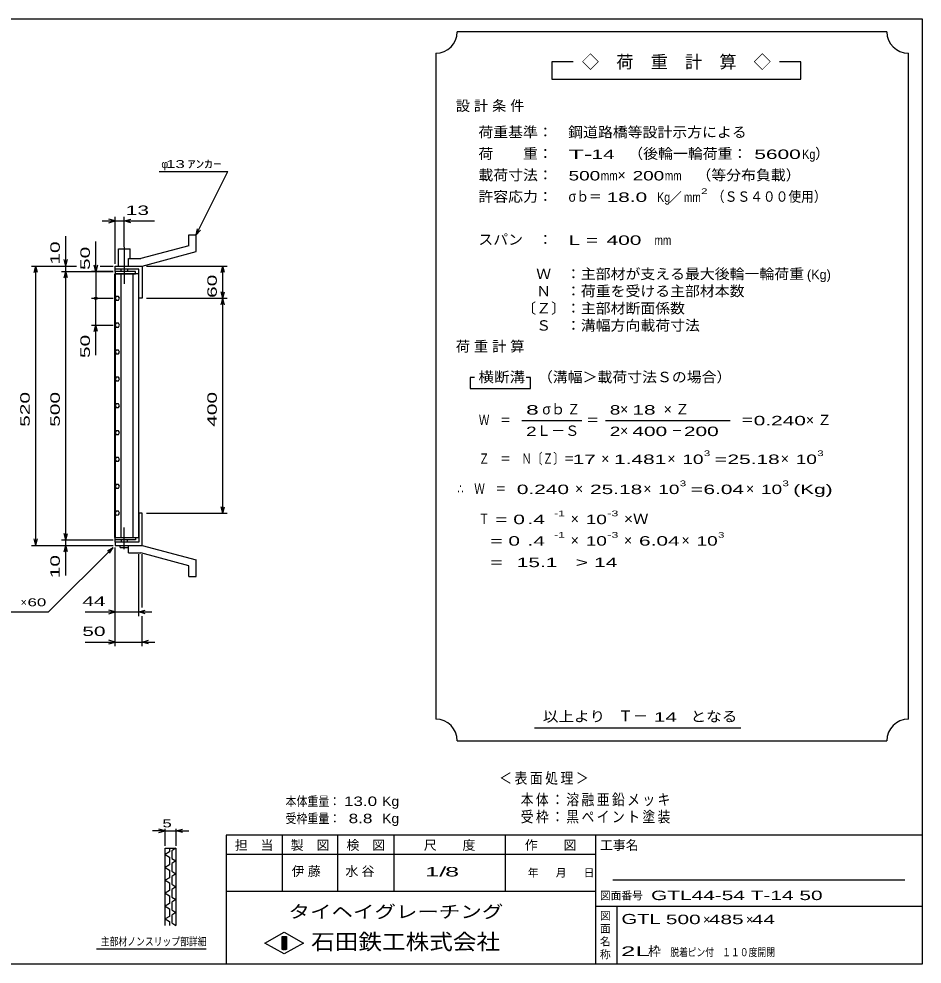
# Model space of a CAD drawing. Units: millimetres, scale not verified. Extents: x -1456 to 1385, y -1026 to 843.
# Drawn here: x -297 to 1385, y -917 to 843 of the extents above; entities that cross this region are included whole.
import ezdxf
from ezdxf.enums import TextEntityAlignment as Align

# ---------------------------------------------------------------- set-up
doc = ezdxf.new("R2010")
doc.units = ezdxf.units.MM
doc.header["$LTSCALE"] = 8
doc.linetypes.add('LONG_DASHED_DOTTED', pattern=[15.25, 12, -1.5, 0.25, -1.5])
for name, color, linetype, lineweight in [('0_2', 150, 'Continuous', 25), ('16', 3, 'Continuous', 25), ('19', 6, 'Continuous', 25), ('22', 4, 'Continuous', 25), ('24', 2, 'Continuous', 25), ('32', 4, 'Continuous', 25)]:
    doc.layers.add(name, color=color, linetype=linetype, lineweight=lineweight)
doc.styles.add('ベクトル', font='')
doc.styles.get('ベクトル').set_extended_font_data('ベクトル')

msp = doc.modelspace()

# ---------------------------------------------------------------- linework, layer by layer
at = {"layer": '0_2'}
for p, q in [((-1383.2, 842.8), (1384.8, 842.8)), ((1384.8, 842.8), (1384.8, -917.2)), ((1384.8, -677.2), (88.8, -677.2)), ((88.8, -677.2), (88.8, -917.2)), ((192.8, -677.2), (192.8, -781.2)), ((296.8, -781.2), (296.8, -677.2)), ((400.8, -677.2), (400.8, -781.2)), ((608.8, -781.2), (608.8, -677.2)), ((776.8, -677.2), (776.8, -917.2)), ((776.8, -713.2), (88.8, -713.2)), ((1352.8, -761.2), (808.8, -761.2)), ((88.8, -781.2), (776.8, -781.2)), ((776.8, -809.2), (1384.8, -809.2)), ((816.8, -917.2), (816.8, -809.2)), ((160.8, -878), (196.8, -858)), ((196.8, -858), (232.8, -878)), ((196.8, -898), (160.8, -878)), ((192.8, -866), (200.8, -866)), ((192.8, -890), (192.8, -866)), ((192.8, -866), (194.4, -866)), ((194.4, -866), (194.4, -890)), ((196, -890), (196, -866)), ((196, -866), (197.6, -866)), ((232.8, -878), (196.8, -898)), ((197.6, -866), (197.6, -890)), ((199.2, -890), (199.2, -866)), ((199.2, -866), (200.8, -866)), ((200.8, -866), (200.8, -890)), ((200.8, -866), (200.8, -890)), ((200.8, -890), (192.8, -890)), ((194.4, -890), (196, -890)), ((197.6, -890), (199.2, -890)), ((1384.8, -917.2), (-1383.2, -917.2))]:
    msp.add_line(p, q, dxfattribs=at)
at = {"layer": '16'}
for p, q in [((-80, 372.5), (-118, 372.5)), ((-118, 372.5), (-118, 368)), ((-80, 368), (-80, 372.5)), ((-118.7, -123), (-118.7, 368)), ((-118.7, 368), (-118, 368)), ((-118, 368), (-80, 368)), ((-118, 368), (-118, -123)), ((-74, 368), (-118, 368)), ((-107.5, 368), (-107.5, -123)), ((-84.5, -123), (-84.5, 368)), ((-74, -123), (-74, 368)), ((-116.024, 325.95), (-118, 322.472)), ((-118, 322.472), (-115.976, 319.022)), ((-112.024, 325.978), (-116.024, 325.95)), ((-115.976, 319.022), (-111.976, 319.05)), ((-110, 322.5), (-112.024, 325.978)), ((-111.976, 319.05), (-110, 322.528)), ((-116.024, 275.95), (-118, 272.472)), ((-118, 272.472), (-115.976, 269.022)), ((-112.024, 275.978), (-116.024, 275.95)), ((-115.976, 269.022), (-111.976, 269.05)), ((-110, 272.5), (-112.024, 275.978)), ((-111.976, 269.05), (-110, 272.528)), ((-116.024, 225.95), (-118, 222.472)), ((-118, 222.472), (-115.976, 219.022)), ((-112.024, 225.978), (-116.024, 225.95)), ((-115.976, 219.022), (-111.976, 219.05)), ((-110, 222.5), (-112.024, 225.978)), ((-111.976, 219.05), (-110, 222.528)), ((-116.024, 175.95), (-118, 172.472)), ((-118, 172.472), (-115.976, 169.022)), ((-112.024, 175.978), (-116.024, 175.95)), ((-115.976, 169.022), (-111.976, 169.05)), ((-110, 172.5), (-112.024, 175.978)), ((-111.976, 169.05), (-110, 172.528)), ((-116.024, 125.95), (-118, 122.472)), ((-112.024, 125.978), (-116.024, 125.95)), ((-110, 122.5), (-112.024, 125.978)), ((-118, 122.472), (-115.976, 119.022)), ((-115.976, 119.022), (-111.976, 119.05)), ((-111.976, 119.05), (-110, 122.528)), ((-116.024, 75.95), (-118, 72.472)), ((-118, 72.472), (-115.976, 69.022)), ((-112.024, 75.978), (-116.024, 75.95)), ((-110, 72.5), (-112.024, 75.978)), ((-111.976, 69.05), (-110, 72.528)), ((-115.976, 69.022), (-111.976, 69.05)), ((-116.024, 25.95), (-118, 22.472)), ((-118, 22.472), (-115.976, 19.022)), ((-112.024, 25.978), (-116.024, 25.95)), ((-115.976, 19.022), (-111.976, 19.05)), ((-110, 22.5), (-112.024, 25.978)), ((-111.976, 19.05), (-110, 22.528)), ((-116.024, -24.05), (-118, -27.528)), ((-118, -27.528), (-115.976, -30.978)), ((-112.024, -24.022), (-116.024, -24.05)), ((-115.976, -30.978), (-111.976, -30.95)), ((-110, -27.5), (-112.024, -24.022)), ((-111.976, -30.95), (-110, -27.472)), ((-116.024, -74.05), (-118, -77.528)), ((-118, -77.528), (-115.976, -80.978)), ((-112.024, -74.022), (-116.024, -74.05)), ((-115.976, -80.978), (-111.976, -80.95)), ((-110, -77.5), (-112.024, -74.022)), ((-111.976, -80.95), (-110, -77.472)), ((-118, -123), (-118.7, -123)), ((-118, -123), (-80, -123)), ((-118, -127.5), (-118, -123)), ((-118, -123), (-74, -123)), ((-80, -123), (-80, -127.5)), ((-80, -127.5), (-118, -127.5))]:
    msp.add_line(p, q, dxfattribs=at)
at = {"layer": '19'}
for p, q in [((19, 440.5), (33, 440.5)), ((19, 420.5), (19, 440.5)), ((33, 409.5), (33, 440.5)), ((-112, 382.5), (-112, 414.5)), ((-112, 414.5), (-90, 414.5)), ((-90, 396.5), (-90, 414.5)), ((19, 420.5), (-70, 396.5)), ((-68, 382.5), (33, 409.5)), ((-93, 396.5), (-70, 396.5)), ((-93, 382.5), (-93, 396.5)), ((-118, 372.5), (-118, 382.5)), ((-118, 376.5), (-118, 382.5)), ((-118, 382.5), (-69, 382.5)), ((-74, 376.5), (-118, 376.5)), ((-107, 372.5), (-107, 376.5)), ((-95, 376.5), (-95, 372.5)), ((-93, 382.5), (-68, 382.5)), ((-74, 322.5), (-74, 376.5)), ((-69, 382.5), (-68, 381.5)), ((-68, 381.5), (-68, 322.5)), ((-68, 322.5), (-74, 322.5)), ((-68, -77.5), (-74, -77.5)), ((-74, -77.5), (-74, -131.5)), ((-68, -136.5), (-68, -77.5)), ((-118, -131.5), (-118, -121.5)), ((-118, -131.5), (-118, -137.5)), ((-74, -131.5), (-118, -131.5)), ((-118, -137.5), (-69, -137.5)), ((-109, -141.5), (-109, -137.5)), ((-107, -127.5), (-107, -131.5)), ((-95, -131.5), (-95, -127.5)), ((-93, -137.5), (-68, -137.5)), ((-93, -151.5), (-93, -137.5)), ((-93, -141.5), (-93, -137.5)), ((-69, -137.5), (-68, -136.5)), ((-68, -137.5), (33, -164.5)), ((-109, -141.5), (-93, -141.5)), ((-93, -151.5), (-70, -151.5)), ((19, -175.5), (-70, -151.5)), ((19, -195.5), (19, -175.5)), ((33, -195.5), (33, -164.5)), ((19, -195.5), (33, -195.5))]:
    msp.add_line(p, q, dxfattribs=at)
at = {"layer": '19', "linetype": 'LONG_DASHED_DOTTED'}
for p, q in [((-101, 417.5), (-101, 349.5)), ((-101, -144.5), (-101, -104.5))]:
    msp.add_line(p, q, dxfattribs=at)
at = {"layer": '22'}
for p, q in [((-36, 558.5), (92, 558.5)), ((33, 440.5), (92, 558.5)), ((-142, 466.5), (-118, 466.5)), ((-118, 466.5), (-130, 469.7)), ((-130, 463.3), (-118, 466.5)), ((-118, 386.5), (-118, 474.5)), ((-118, 466.5), (-101, 466.5)), ((-101, 418.496), (-101, 474.5)), ((-101, 466.5), (-89, 469.7)), ((-89, 463.3), (-101, 466.5)), ((-101, 466.5), (-45, 466.5)), ((33, 440.5), (35.4, 452.18)), ((33, 440.5), (41, 449.3)), ((-210, 382.5), (-210, 438.5)), ((-154, 372.5), (-154, 428.5)), ((-210, 382.5), (-213.2, 394.5)), ((-210, 382.5), (-206.8, 394.5)), ((-274, 382.5), (-190, 382.5)), ((-269.2, 370.5), (-266, 382.5)), ((-262.8, 370.5), (-266, 382.5)), ((-266, -137.5), (-266, 382.5)), ((-218, 382.5), (-190, 382.5)), ((-218, 372.5), (-122, 372.5)), ((-213.2, 360.5), (-210, 372.5)), ((-210, 372.5), (-210, 382.5)), ((-206.8, 360.5), (-210, 372.5)), ((-210, -127.5), (-210, 372.5)), ((-122, 372.5), (-162, 372.5)), ((-154, 372.5), (-157.2, 384.5)), ((-150.8, 384.5), (-154, 372.5)), ((-154, 372.5), (-154, 322.5)), ((-146, 382.5), (-122, 382.5)), ((-146, 382.5), (-122, 382.5)), ((-60, 382.5), (90.4, 382.5)), ((79.2, 370.5), (82.4, 382.5)), ((85.6, 370.5), (82.4, 382.5)), ((82.4, 322.5), (82.4, 382.5)), ((82.4, 322.5), (79.2, 334.5)), ((82.4, 322.5), (85.6, 334.5)), ((-162, 322.5), (-122, 322.5)), ((-154, 272.5), (-154, 322.5)), ((-60, 322.5), (90.4, 322.5)), ((79.2, 310.5), (82.4, 322.5)), ((85.6, 310.5), (82.4, 322.5)), ((82.4, -77.5), (82.4, 322.5)), ((-162, 272.5), (-122, 272.5)), ((-157.2, 260.5), (-154, 272.5)), ((-150.8, 260.5), (-154, 272.5)), ((-154, 216.5), (-154, 272.5)), ((82.4, -77.5), (79.2, -65.5)), ((82.4, -77.5), (85.6, -65.5)), ((-60, -77.5), (90.4, -77.5)), ((-210, -127.5), (-213.2, -115.5)), ((-210, -127.5), (-206.8, -115.5)), ((-274, -137.5), (-122, -137.5)), ((-266, -137.5), (-269.2, -125.5)), ((-266, -137.5), (-262.8, -125.5)), ((-218, -127.5), (-122, -127.5)), ((-218, -137.5), (-122, -137.5)), ((-213.2, -149.5), (-210, -137.5)), ((-210, -137.5), (-210, -127.5)), ((-206.8, -149.5), (-210, -137.5)), ((-210, -193.5), (-210, -137.5)), ((-242, -261.5), (-122, -141.5)), ((-132.4, -147.9), (-122, -141.5)), ((-128.4, -151.9), (-122, -141.5)), ((-118, -269.5), (-118, -141.5)), ((-118, -325.5), (-118, -141.5)), ((-74, -269.5), (-74, -153.696)), ((-68, -253.5), (-68, -153.696)), ((-402, -261.5), (-242, -261.5)), ((-174, -261.5), (-118, -261.5)), ((-118, -261.5), (-130, -258.3)), ((-130, -264.7), (-118, -261.5)), ((-118, -261.5), (-74, -261.5)), ((-74, -261.5), (-62, -258.3)), ((-62, -264.7), (-74, -261.5)), ((-74, -261.5), (-50, -261.5)), ((-68, -325.5), (-68, -269.5)), ((-118, -317.5), (-130, -314.3)), ((-68, -317.5), (-56, -314.3)), ((-174, -317.5), (-118, -317.5)), ((-130, -320.7), (-118, -317.5)), ((-118, -317.5), (-68, -317.5)), ((-56, -320.7), (-68, -317.5)), ((-68, -317.5), (-44, -317.5))]:
    msp.add_line(p, q, dxfattribs=at)
msp.add_circle((-154, 322.5), 2.4, dxfattribs=at)
at = {"layer": '24', "color": 4}
for p, q in [((1319.2, 818.8), (519.2, 818.8)), ((479.2, 778.8), (479.2, -461.2)), ((1359.2, -461.2), (1359.2, 778.8)), ((735.2, 762.8), (695.2, 762.8)), ((695.2, 762.8), (695.2, 730.8)), ((1159.2, 762.8), (1119.2, 762.8)), ((1159.2, 730.8), (1159.2, 762.8)), ((695.2, 730.8), (1159.2, 730.8)), ((551.2, 174.8), (543.2, 174.8)), ((543.2, 174.8), (543.2, 154.8)), ((655.2, 174.8), (647.2, 174.8)), ((655.2, 154.8), (655.2, 174.8)), ((543.2, 154.8), (655.2, 154.8)), ((639.2, 94.8), (751.2, 94.8)), ((795.2, 94.8), (1027.2, 94.8)), ((663.2, -477.2), (1047.2, -477.2)), ((519.2, -501.2), (1319.2, -501.2))]:
    msp.add_line(p, q, dxfattribs=at)
for centre, start, end in [((479.2, 818.8), 270, 0), ((1359.2, 818.8), 180, 270), ((479.2, -501.2), 0, 90), ((1359.2, -501.2), 90, 180)]:
    msp.add_arc(centre, 40, start, end, dxfattribs=at)
at = {"layer": '32'}
for p, q in [((-24.8, -669.2), (-36.8, -666)), ((-24.8, -697.2), (-24.8, -665.2)), ((-4.8, -665.2), (-4.8, -697.2)), ((-4.8, -669.2), (7.2, -666)), ((-24.8, -669.2), (-48.8, -669.2)), ((-36.8, -672.4), (-24.8, -669.2)), ((-24.8, -669.2), (-4.8, -669.2)), ((7.2, -672.4), (-4.8, -669.2)), ((-4.8, -669.2), (19.2, -669.2)), ((-24.8, -701.2), (-4.8, -701.2)), ((-24.8, -845.2), (-24.8, -701.2)), ((-16.8, -701.2), (-16.8, -708.4)), ((-4.8, -701.2), (-12.8, -706)), ((-4.8, -701.2), (-4.8, -845.2)), ((-16.8, -708.4), (-24.8, -713.2)), ((-24.8, -713.2), (-16.8, -718)), ((-16.8, -718), (-16.8, -732.4)), ((-12.8, -706), (-12.8, -720.4)), ((-12.8, -720.4), (-4.8, -725.2)), ((-16.8, -732.4), (-24.8, -737.2)), ((-24.8, -737.2), (-16.8, -742)), ((-4.8, -725.2), (-12.8, -730)), ((-12.8, -730), (-12.8, -744.4)), ((-16.8, -756.4), (-24.8, -761.2)), ((-16.8, -742), (-16.8, -756.4)), ((-12.8, -744.4), (-4.8, -749.2)), ((-4.8, -749.2), (-12.8, -754)), ((-12.8, -754), (-12.8, -768.4)), ((-24.8, -761.2), (-16.8, -766)), ((-16.8, -766), (-16.8, -780.4)), ((-12.8, -768.4), (-4.8, -773.2)), ((-4.8, -773.2), (-12.8, -778)), ((-16.8, -780.4), (-24.8, -785.2)), ((-24.8, -785.2), (-16.8, -790)), ((-16.8, -790), (-16.8, -804.4)), ((-12.8, -778), (-12.8, -792.4)), ((-16.8, -804.4), (-24.8, -809.2)), ((-24.8, -809.2), (-16.8, -814)), ((-12.8, -792.4), (-4.8, -797.2)), ((-4.8, -797.2), (-12.8, -802)), ((-12.8, -802), (-12.8, -816.4)), ((-16.8, -814), (-16.8, -828.4)), ((-12.8, -816.4), (-4.8, -821.2)), ((-4.8, -821.2), (-12.8, -826)), ((-12.8, -826), (-12.8, -840.4)), ((-16.8, -828.4), (-24.8, -833.2)), ((-24.8, -833.2), (-16.8, -838)), ((-16.8, -838), (-16.8, -845.2)), ((-12.8, -840.4), (-4.8, -845.2)), ((51.2, -889.2), (-152.8, -889.2))]:
    msp.add_line(p, q, dxfattribs=at)

# ---------------------------------------------------------------- texts
at = {"layer": '0_2', "style": 'ベクトル'}
for s, height, p in [('担\u3000当', 17.6, (104.8, -695.6)), ('製\u3000図', 17.6, (208.8, -695.6)), ('検\u3000図', 17.6, (312.8, -695.6)), ('尺\u3000\u3000度', 17.6, (456.8, -695.6)), ('作\u3000\u3000図', 17.6, (644.8, -695.6)), ('工事名', 17.6, (784.8, -695.6)), ('年', 14.66, (650.4, -747.2)), ('月', 14.66, (702.4, -747.2)), ('日', 14.66, (754.4, -747.2)), ('図面番号', 14.66, (784.8, -789.6)), ('図', 14.66, (784.8, -827.2)), ('面', 14.66, (784.8, -851.2)), ('名', 14.66, (784.8, -875.2)), ('称', 14.66, (784.8, -899.2))]:
    msp.add_text(s, height=height, dxfattribs=at).set_placement(p, align=Align.MIDDLE_LEFT)
at = {"layer": '0_2', "color": 222, "style": 'ベクトル'}
for s, height, width, p in [('タイヘイグレーチング', 23.46, 1.25, (204.8, -819.6)), ('石田鉄工株式会社', 29.33, 1.1, (246.8, -875.6))]:
    msp.add_text(s, height=height, dxfattribs=dict(at, width=width)).set_placement(p, align=Align.MIDDLE_LEFT)
at = {"layer": '22', "color": 2, "style": 'ベクトル'}
for s, height, p in [('φ', 14.66, (-32, 572.5)), ('×', 14.66, (-294, -243.5)), ('×', 17.6, (976.8, -834)), ('×', 17.6, (1056.8, -834)), ('枠', 17.6, (874.4, -893.2))]:
    msp.add_text(s, height=height, dxfattribs=at).set_placement(p, align=Align.MIDDLE_LEFT)
for s, height, width, p in [(' 13 ', 14.66, 1.6, (-32, 572.5)), ('ｱﾝｶｰ', 14.66, 1.6, (16, 572.5)), (' 13 ', 17.6, 1.65, (-109, 486.5)), (' 60 ', 14.66, 1.6, (-290, -243.5)), (' 44 ', 17.6, 1.65, (-190, -241.5)), (' 50 ', 17.6, 1.65, (-190, -297.5)), ('本体重量：', 17.6, 0.85, (199.2, -614)), (' 13.0', 17.6, 1.35, (299.2, -614)), ('Kg', 17.6, 1.1, (379.2, -614)), ('受枠重量：', 17.6, 0.85, (199.2, -646)), ('  8.8', 17.6, 1.35, (299.2, -646)), ('Kg', 17.6, 1.1, (379.2, -646)), ('1/', 17.6, 2, (459.2, -745.2)), (' 8 ', 17.6, 2, (483.2, -745.2)), ('GTL44-54 T-14 50            ', 17.6, 1.65, (880, -789.2)), ('GTL', 18.77, 1.5, (824.8, -833.2)), (' 500 ', 17.6, 1.65, (896.8, -834)), (' 485 ', 17.6, 1.65, (976.8, -834)), (' 44 ', 17.6, 1.65, (1056.8, -834)), ('2L', 17.6, 2.05, (824, -893.2)), ('脱着', 14.66, 0.8, (916, -895.2)), ('ピン付', 14.66, 0.8, (948, -895.2)), ('\u3000１１０度開閉', 14.66, 0.8, (996, -895.2))]:
    msp.add_text(s, height=height, dxfattribs=dict(at, width=width)).set_placement(p, align=Align.MIDDLE_LEFT)
at = {"layer": '22', "color": 2, "style": 'ベクトル', "width": 1.65}
for s, p in [(' 10 ', (-230, 374.5)), (' 50 ', (-174, 364.5)), (' 60 ', (62.4, 312.5)), (' 50 ', (-174, 200.5)), (' 520 ', (-286, 72.5)), (' 500 ', (-230, 72.5)), (' 400 ', (62.4, 72.5)), (' 10 ', (-230, -209.5))]:
    msp.add_text(s, height=17.6, rotation=90, dxfattribs=at).set_placement(p, align=Align.MIDDLE_LEFT)
at = {"layer": '22', "color": 2, "attachment_point": 4, "style": 'ベクトル'}
for s, insert, char_height in [('\\T1.2;\\W0.85;＜表面処理＞', (597.2, -572), 20.53), ('\\T1.19;\\W0.85;本体：溶融亜鉛メッキ', (637.2, -612), 20.53), ('\\T1.19;\\W0.85;受枠：黒ペイント塗装', (637.2, -644), 20.53), ('\\T1.25;伊藤\u3000', (210.8, -745.2), 17.6), ('\\T1.25;水谷\u3000', (310.8, -745.2), 17.6)]:
    msp.add_mtext(s, dxfattribs=dict(at, insert=insert, char_height=char_height))
at = {"layer": '24', "style": 'ベクトル'}
for s, height, p in [('◇\u3000荷\u3000重\u3000計\u3000算\u3000◇', 23.46, (751.2, 762.8)), ('）', 19.35, (1185.6, 592)), ('×', 19.35, (817.6, 552)), ('／', 17.6, (913.2, 510.8)), ('(Kg)', 17.6, (1170.4, 366.8)), ('σｂ', 19.35, (677.6, 116)), ('×', 19.35, (822.4, 116)), ('Ｌ－Ｓ', 19.35, (667.2, 76)), ('×', 19.35, (822.4, 76)), ('×', 19.35, (787.2, 24)), ('×', 19.35, (910.4, 24)), ('×', 19.35, (1121.6, 24)), ('×', 19.35, (738.4, -32)), ('×', 19.35, (865.6, -32)), ('×', 19.35, (1056.8, -32)), ('×', 19.35, (730.4, -88)), ('×', 19.35, (730.4, -128)), ('×', 19.35, (829.6, -128)), ('×', 19.35, (936.8, -128)), ('Ｔ－', 20.53, (818.4, -455.2))]:
    msp.add_text(s, height=height, dxfattribs=at).set_placement(p, align=Align.MIDDLE_LEFT)
for s, height, width, p in [('荷重基準：\u3000', 19.35, 1.05, (558.4, 632)), ('鋼道路橋等設計示方による', 19.35, 1.05, (725.6, 632)), ('荷\u3000\u3000重：\u3000', 19.35, 1.05, (558.4, 592)), ('T-', 17.6, 2, (726.4, 590.8)), (' 14 ', 17.6, 1.65, (758.4, 590.8)), ('（後輪一輪荷重：', 19.35, 1.05, (837.6, 592)), (' 5600', 17.6, 1.65, (1061.6, 590.8)), ('Kg', 17.6, 0.85, (1161.6, 590.8)), ('載荷寸法：\u3000', 19.35, 1.05, (558.4, 552)), ('\u3000（等分布負載）', 19.35, 1.05, (936.8, 552)), ('500', 17.6, 1.5, (726.4, 550.8)), ('mm', 17.6, 0.8, (786.4, 550.8)), ('200', 17.6, 1.5, (845.6, 550.8)), ('mm', 17.6, 0.8, (905.6, 550.8)), ('許容応力：\u3000', 19.35, 1.05, (558.4, 512)), ('σｂ＝', 19.35, 0.9, (726.4, 512)), (' 18.0', 17.6, 1.65, (786.4, 510.8)), ('Kg', 17.6, 0.85, (891.2, 510.8)), ('mm', 17.6, 0.8, (941.2, 510.8)), ('2', 10.56, 1.5, (973.2, 522)), ('（ＳＳ４００使用）', 19.35, 0.9, (993.2, 512)), ('スパン\u3000：\u3000', 19.35, 1.05, (558.4, 432)), ('L =', 17.6, 1.65, (726.4, 430.8)), (' 400 ', 17.6, 1.65, (786.4, 430.8)), ('mm', 17.6, 0.8, (886.4, 430.8)), ('\u3000Ｗ\u3000：主部材が支える最大後輪一輪荷重', 19.35, 1.05, (638.4, 368)), ('\u3000Ｎ\u3000：荷重を受ける主部材本数', 19.35, 1.05, (638.4, 336)), ('〔Ｚ〕：主部材断面係数', 19.35, 1.05, (638.4, 304)), ('\u3000Ｓ\u3000：溝幅方向載荷寸法', 19.35, 1.05, (638.4, 272)), ('横断溝', 19.35, 1.1, (558.4, 176)), ('\u3000（溝幅＞載荷寸法Ｓの場合）', 19.35, 1.05, (641.6, 176)), ('8', 17.6, 1.8, (647.2, 114.8)), ('Ｚ', 19.35, 0.9, (724, 116)), ('8', 17.6, 1.5, (803.2, 114.8)), (' 18 ', 17.6, 1.65, (834.4, 114.8)), ('Ｗ\u3000＝', 19.35, 0.75, (559.2, 96)), ('＝', 19.35, 0.9, (759.2, 96)), ('＝', 19.35, 0.9, (1047.2, 96)), ('0.240', 17.6, 1.65, (1071.2, 94.8)), ('2', 17.6, 1.5, (647.2, 74.8)), ('2', 17.6, 1.5, (803.2, 74.8)), (' 400 ', 17.6, 1.65, (834.4, 74.8)), ('－', 19.35, 0.75, (918.4, 76)), (' 200 ', 17.6, 1.65, (930.4, 74.8)), ('Ｚ\u3000＝\u3000Ｎ〔Ｚ〕＝', 19.35, 0.75, (559.2, 24)), ('3', 10.56, 1.5, (978.4, 34)), ('3', 10.56, 1.5, (1189.6, 34)), (' 17 ', 17.6, 1.65, (723.2, 22.8)), ('1.481', 17.6, 1.65, (811.2, 22.8)), ('10', 17.6, 1.5, (938.4, 22.8)), ('=', 17.6, 1.7, (998.4, 22.8)), ('25.18', 17.6, 1.65, (1022.4, 22.8)), ('10', 17.6, 1.5, (1149.6, 22.8)), ('3', 10.56, 1.5, (933.6, -22)), ('3', 10.56, 1.5, (1124.8, -22)), ('∴\u3000Ｗ\u3000＝', 19.35, 0.75, (519.2, -32)), (' 0.240', 17.6, 1.65, (619.2, -33.2)), ('25.18', 17.6, 1.65, (766.4, -33.2)), ('10', 17.6, 1.5, (893.6, -33.2)), ('=', 17.6, 1.7, (953.6, -33.2)), ('6.04', 17.6, 1.65, (977.6, -33.2)), ('10', 17.6, 1.5, (1084.8, -33.2)), ('(Kg)', 17.6, 1.65, (1144.8, -33.2)), ('Ｔ', 19.35, 0.75, (559.2, -88)), (' = 0', 17.6, 1.65, (579.2, -89.2)), (' .4 ', 17.6, 1.65, (639.2, -89.2)), ('-1', 10.56, 1.65, (699.2, -78)), ('10', 17.6, 1.5, (758.4, -89.2)), ('-3', 10.56, 1.65, (798.4, -78)), ('×Ｗ', 19.35, 1.1, (829.6, -88)), ('  = 0', 17.6, 1.65, (559.2, -129.2)), (' .4 ', 17.6, 1.65, (639.2, -129.2)), ('-1', 10.56, 1.65, (699.2, -118)), ('10', 17.6, 1.5, (758.4, -129.2)), ('-3', 10.56, 1.65, (798.4, -118)), ('6.04', 17.6, 1.65, (857.6, -129.2)), ('10', 17.6, 1.5, (964.8, -129.2)), ('3', 10.56, 1.5, (1004.8, -118)), ('  =', 17.6, 1.65, (559.2, -169.2)), (' 15.1', 17.6, 1.65, (619.2, -169.2)), ('>', 17.6, 1.7, (739.2, -169.2)), (' 14 ', 17.6, 1.65, (763.2, -169.2)), ('以上より\u3000', 19.35, 1.1, (678.4, -456)), (' 14 ', 17.6, 1.65, (874.4, -457.2)), ('となる', 19.35, 1.1, (953.6, -456))]:
    msp.add_text(s, height=height, dxfattribs=dict(at, width=width)).set_placement(p, align=Align.MIDDLE_LEFT)
at = {"layer": '24', "char_height": 19.35, "attachment_point": 4, "style": 'ベクトル'}
for s, insert in [('\\T1.28;設計条件', (516.4, 680)), ('\\T1.28;荷重計算', (516.4, 232)), ('\\T1.42;×Ｚ', (903.6, 116)), ('\\T1.42;×Ｚ', (1168.4, 96))]:
    msp.add_mtext(s, dxfattribs=dict(at, insert=insert))
at = {"layer": '32', "color": 2, "style": 'ベクトル'}
for s, width, p in [(' 5 ', 1.6, (-38.8, -655.2)), ('主部材ノンスリップ部詳細', 0.8, (-144.8, -875.2))]:
    msp.add_text(s, height=14.66, dxfattribs=dict(at, width=width)).set_placement(p, align=Align.MIDDLE_LEFT)

doc.saveas('drawing.dxf')
